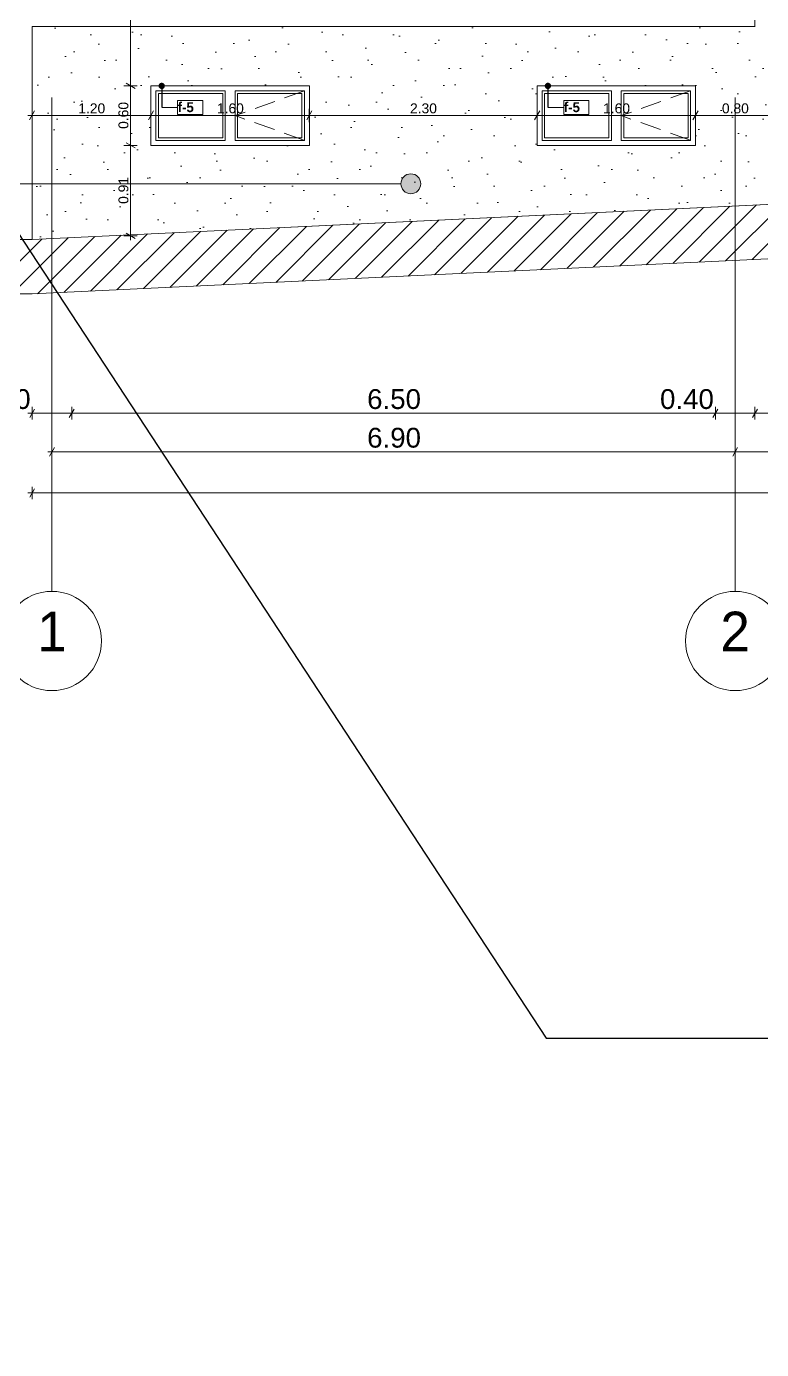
# Model space of a CAD drawing. Header units: millimetres. Extents: x 475206255 to 476720147, y 4620882299 to 4621447368.
# Drawn here: x 475365458 to 475372882, y 4621117090 to 4621130445 of the extents above; entities that cross this region are included whole.
import ezdxf

# ---------------------------------------------------------------- set-up
doc = ezdxf.new("R2010")
doc.units = ezdxf.units.MM
doc.header["$MEASUREMENT"] = 0
doc.set_wipeout_variables(frame=1)
doc.linetypes.add('Hidden Line', pattern=[317.5, 211.666667, -105.833333])
for name, color, linetype, lineweight in [('2D Drafting - General_Pen_No__7_Pen_No__250', 7, 'Continuous', 0), ('2D Drafting - General_Pen_No__7_Pen_No__7', 7, 'Continuous', 0), ('a-iataki_Pen_No__5_Pen_No__5_Pen_No__142', 142, 'Continuous', 0), ('Dimensioning - General_Pen_No__142', 142, 'Continuous', 0), ('New_2D Drafting - General_Pen_No__4', 7, 'Continuous', 0), ('New_2D Drafting - General_Pen_No__42', 250, 'Continuous', 0), ('New_Annotation - Label_Pen_No__1', 1, 'Continuous', 0), ('New_shenobebi_Pen_No__7', 7, 'Continuous', 0), ('New_Structural - Bearing_Pen_No__7', 7, 'Continuous', 0), ('New_topo_NL (1)$0$GAZI_Pen_No__1', 1, 'Continuous', 0), ('Structural - Bearing_Pen_No__7', 7, 'Continuous', 0), ('zoma_Pen_No__1', 1, 'Continuous', 0), ('zoma_Pen_No__142', 142, 'Continuous', 0), ('zoma_Pen_No__5_Pen_No__142', 142, 'Continuous', 0), ('zoma_Pen_No__5_Pen_No__5_Pen_No__142', 142, 'Continuous', 0)]:
    doc.layers.add(name, color=color, linetype=linetype, lineweight=lineweight)
for name, color, linetype in [('Dimensioning - General', 7, 'Continuous'), ('zoma', 7, 'Continuous'), ('zoma_Pen_No__5', 7, 'Continuous')]:
    doc.layers.add(name, color=color, linetype=linetype)
doc.styles.add('GENERATED_STYLE_2', font='arial.ttf')
doc.styles.add('GENERATED_STYLE_4', font='ACADMTAV.TTF')
doc.styles.add('GENERATED_STYLE_5', font='')
doc.styles.get('GENERATED_STYLE_5').set_extended_font_data('Avaza', bold=True)
doc.dimstyles.new('GENERATED_STYLE__1', dxfattribs={"dimtxt": 100, "dimasz": 68.640772, "dimexe": 0.18, "dimexo": 0.0625, "dimgap": 0, "dimtad": 1, "dimlfac": 0.001, "dimzin": 0, "dimdsep": 46, "dimtxsty": 'GENERATED_STYLE_2', "dimblk": 'ARROWHEAD_2', "dimblk1": 'ARROWHEAD_2', "dimblk2": 'ARROWHEAD_2', "dimcen": 0.09, "dimse1": 1, "dimse2": 1, "dimclrd": 142, "dimclre": 142, "dimclrt": 142, "dimadec": 0, "dimazin": 0, "dimtfac": 1, "dimtdec": 4, "dimtmove": 0, "dimatfit": 3, "dimfxl": 1, "dimtolj": 1, "dimtzin": 0, "dimarcsym": 0})
doc.dimstyles.new('GENERATED_STYLE__13', dxfattribs={"dimtxt": 300, "dimasz": 152, "dimexe": 0.18, "dimexo": 3, "dimgap": 0, "dimtad": 1, "dimtih": 1, "dimtoh": 1, "dimlfac": 0.001, "dimzin": 0, "dimdsep": 46, "dimtxsty": 'GENERATED_STYLE_2', "dimblk": 'ARROWHEAD_2', "dimblk1": 'ARROWHEAD_2', "dimblk2": 'ARROWHEAD_2', "dimcen": 0.09, "dimclrd": 1, "dimclre": 1, "dimclrt": 1, "dimadec": 0, "dimazin": 0, "dimtfac": 1, "dimtdec": 4, "dimtmove": 0, "dimatfit": 3, "dimfxl": 1, "dimtolj": 1, "dimtzin": 0, "dimarcsym": 0})
doc.dimstyles.new('GENERATED_STYLE__18', dxfattribs={"dimtxt": 100, "dimasz": 68.640772, "dimexe": 0.18, "dimexo": 0.0625, "dimgap": 0, "dimtad": 1, "dimtih": 1, "dimtoh": 1, "dimlfac": 0.001, "dimzin": 0, "dimdsep": 46, "dimtxsty": 'GENERATED_STYLE_2', "dimblk": 'ARROWHEAD_2', "dimblk1": 'ARROWHEAD_2', "dimblk2": 'ARROWHEAD_2', "dimcen": 0.09, "dimse1": 1, "dimse2": 1, "dimclrd": 142, "dimclre": 142, "dimclrt": 142, "dimadec": 0, "dimazin": 0, "dimtfac": 1, "dimtdec": 4, "dimtmove": 0, "dimatfit": 3, "dimfxl": 1, "dimtolj": 1, "dimtzin": 0, "dimarcsym": 0})
doc.dimstyles.new('GENERATED_STYLE__3', dxfattribs={"dimtxt": 200, "dimasz": 64.421331, "dimexe": 0.18, "dimexo": 3, "dimgap": 0, "dimtad": 1, "dimtih": 1, "dimtoh": 1, "dimlfac": 0.001, "dimzin": 0, "dimdsep": 46, "dimtxsty": 'GENERATED_STYLE_2', "dimblk": 'ARROWHEAD_2', "dimblk1": 'ARROWHEAD_2', "dimblk2": 'ARROWHEAD_2', "dimcen": 0.09, "dimclrd": 142, "dimclre": 142, "dimclrt": 142, "dimadec": 0, "dimazin": 0, "dimtfac": 1, "dimtdec": 4, "dimtmove": 0, "dimatfit": 3, "dimfxl": 1, "dimtolj": 1, "dimtzin": 0, "dimarcsym": 0})
doc.dimstyles.new('GENERATED_STYLE__33', dxfattribs={"dimtxt": 0.18, "dimasz": 127.68, "dimexe": 0.18, "dimexo": 0.0625, "dimgap": 0, "dimtad": 0, "dimtih": 1, "dimtoh": 1, "dimdec": 4, "dimzin": 0, "dimdsep": 46, "dimcen": 0.09, "dimadec": 0, "dimazin": 0, "dimtfac": 1, "dimtdec": 4, "dimtmove": 0, "dimatfit": 3, "dimldrblk": 'ARROWHEAD_11', "dimfxl": 1, "dimtolj": 1, "dimtzin": 0, "dimarcsym": 0})
doc.dimstyles.new('GENERATED_STYLE__39', dxfattribs={"dimtxt": 0.18, "dimasz": 809.097333, "dimexe": 0.18, "dimexo": 0.0625, "dimgap": 0, "dimtad": 0, "dimtih": 1, "dimtoh": 1, "dimdec": 4, "dimzin": 0, "dimdsep": 46, "dimcen": 0.09, "dimadec": 0, "dimazin": 0, "dimtfac": 1, "dimtdec": 4, "dimtmove": 0, "dimatfit": 3, "dimldrblk": 'ARROWHEAD_5', "dimfxl": 1, "dimtolj": 1, "dimtzin": 0, "dimarcsym": 0})

# ---------------------------------------------------------------- blocks, each defined once
blk = doc.blocks.new('*D356', base_point=(475826096, 4621095193))
at = {"layer": 'zoma_Pen_No__1', "color": 1, "linetype": 'Continuous', "lineweight": 0, "transparency": 16777216}
for p, q in [((475359632, 4621133197), (475359517, 4621132997)), ((475359575, 4621132947), (475359575, 4621133247)), ((475365458, 4621132997), (475365573, 4621133197)), ((475365515, 4621132947), (475365515, 4621133247)), ((475359477, 4621133097), (475359575, 4621133097)), ((475359575, 4621133097), (475365515, 4621133097)), ((475365515, 4621133097), (475365613, 4621133097))]:
    blk.add_line(p, q, dxfattribs=at)
at = {"layer": 'zoma_Pen_No__1', "color": 1, "lineweight": 0, "transparency": 16777216, "insert": (475362030, 4621133157), "char_height": 300, "attachment_point": 7, "style": 'GENERATED_STYLE_2'}
blk.add_mtext('\\A1;{\\pql;\\fArial|b0|i0|c204|p0;\\W1.000000;16.07}', dxfattribs=at)
blk = doc.blocks.new('ARROWHEAD_2')
at = {"color": 0, "linetype": 'Continuous', "lineweight": 0}
for p, q in [((0, 0), (-1, 0)), ((-0.378, -0.655), (0.378, 0.655))]:
    blk.add_line(p, q, dxfattribs=at)
blk = doc.blocks.new('*D444', base_point=(475826096, 4621095193))
at = {"layer": 'Dimensioning - General_Pen_No__142', "color": 142, "linetype": 'Continuous', "lineweight": 0, "transparency": 16777216}
for p, q in [((475365541, 4621129592), (475365489, 4621129502)), ((475365515, 4621129479), (475365515, 4621129615)), ((475366742, 4621129592), (475366690, 4621129502)), ((475366716, 4621129479), (475366716, 4621129615)), ((475365471, 4621129547), (475365515, 4621129547)), ((475365515, 4621129547), (475366716, 4621129547))]:
    blk.add_line(p, q, dxfattribs=at)
at = {"layer": 'Dimensioning - General_Pen_No__142', "color": 142, "lineweight": 0, "transparency": 16777216, "insert": (475365982, 4621129567), "char_height": 100, "attachment_point": 7, "style": 'GENERATED_STYLE_2'}
blk.add_mtext('\\A1;{\\pql;\\fArial|b0|i0|c204|p0;\\W1.000000;1.20}', dxfattribs=at)
blk = doc.blocks.new('*D445', base_point=(475826096, 4621095193))
at = {"layer": 'Dimensioning - General_Pen_No__142', "color": 142, "linetype": 'Continuous', "lineweight": 0, "transparency": 16777216}
for p, q in [((475366742, 4621129592), (475366690, 4621129502)), ((475366716, 4621129479), (475366716, 4621129615)), ((475368341, 4621129592), (475368289, 4621129502)), ((475368315, 4621129479), (475368315, 4621129615)), ((475366716, 4621129547), (475368315, 4621129547))]:
    blk.add_line(p, q, dxfattribs=at)
at = {"layer": 'Dimensioning - General_Pen_No__142', "color": 142, "lineweight": 0, "transparency": 16777216, "insert": (475367382, 4621129567), "char_height": 100, "attachment_point": 7, "style": 'GENERATED_STYLE_2'}
blk.add_mtext('\\A1;{\\pql;\\fArial|b0|i0|c204|p0;\\W1.000000;1.60}', dxfattribs=at)
blk = doc.blocks.new('*D446', base_point=(475826096, 4621095193))
at = {"layer": 'Dimensioning - General_Pen_No__142', "color": 142, "linetype": 'Continuous', "lineweight": 0, "transparency": 16777216}
for p, q in [((475368341, 4621129592), (475368289, 4621129502)), ((475368315, 4621129479), (475368315, 4621129615)), ((475370642, 4621129592), (475370590, 4621129502)), ((475370616, 4621129479), (475370616, 4621129615)), ((475368315, 4621129547), (475370616, 4621129547))]:
    blk.add_line(p, q, dxfattribs=at)
at = {"layer": 'Dimensioning - General_Pen_No__142', "color": 142, "lineweight": 0, "transparency": 16777216, "insert": (475369332, 4621129567), "char_height": 100, "attachment_point": 7, "style": 'GENERATED_STYLE_2'}
blk.add_mtext('\\A1;{\\pql;\\fArial|b0|i0|c204|p0;\\W1.000000;2.30}', dxfattribs=at)
blk = doc.blocks.new('*D447', base_point=(475826096, 4621095193))
at = {"layer": 'Dimensioning - General_Pen_No__142', "color": 142, "linetype": 'Continuous', "lineweight": 0, "transparency": 16777216}
for p, q in [((475370642, 4621129592), (475370590, 4621129502)), ((475370616, 4621129479), (475370616, 4621129615)), ((475372241, 4621129592), (475372189, 4621129502)), ((475372215, 4621129479), (475372215, 4621129615)), ((475370616, 4621129547), (475372215, 4621129547))]:
    blk.add_line(p, q, dxfattribs=at)
at = {"layer": 'Dimensioning - General_Pen_No__142', "color": 142, "lineweight": 0, "transparency": 16777216, "insert": (475371282, 4621129567), "char_height": 100, "attachment_point": 7, "style": 'GENERATED_STYLE_2'}
blk.add_mtext('\\A1;{\\pql;\\fArial|b0|i0|c204|p0;\\W1.000000;1.60}', dxfattribs=at)
blk = doc.blocks.new('*D448', base_point=(475826096, 4621095193))
at = {"layer": 'Dimensioning - General_Pen_No__142', "color": 142, "linetype": 'Continuous', "lineweight": 0, "transparency": 16777216}
for p, q in [((475372241, 4621129592), (475372189, 4621129502)), ((475372215, 4621129479), (475372215, 4621129615)), ((475373042, 4621129592), (475372990, 4621129502)), ((475373016, 4621129479), (475373016, 4621129615)), ((475372215, 4621129547), (475373016, 4621129547))]:
    blk.add_line(p, q, dxfattribs=at)
at = {"layer": 'Dimensioning - General_Pen_No__142', "color": 142, "lineweight": 0, "transparency": 16777216, "insert": (475372482, 4621129567), "char_height": 100, "attachment_point": 7, "style": 'GENERATED_STYLE_2'}
blk.add_mtext('\\A1;{\\pql;\\fArial|b0|i0|c204|p0;\\W1.000000;0.80}', dxfattribs=at)
blk = doc.blocks.new('*D458', base_point=(475826096, 4621095193))
at = {"layer": 'Dimensioning - General_Pen_No__142', "color": 142, "linetype": 'Continuous', "lineweight": 0, "transparency": 16777216}
for p, q in [((475366577, 4621129245), (475366442, 4621129245)), ((475366464, 4621129271), (475366555, 4621129219)), ((475366509, 4621128331), (475366509, 4621129245)), ((475366464, 4621128357), (475366555, 4621128305)), ((475366577, 4621128331), (475366442, 4621128331)), ((475366509, 4621128287), (475366509, 4621128331))]:
    blk.add_line(p, q, dxfattribs=at)
at = {"layer": 'Dimensioning - General_Pen_No__142', "color": 142, "lineweight": 0, "transparency": 16777216, "insert": (475366489, 4621128654), "char_height": 100, "attachment_point": 7, "rotation": 90, "style": 'GENERATED_STYLE_2'}
blk.add_mtext('\\A1;{\\pql;\\fArial|b0|i0|c204|p0;\\W1.000000;0.91}', dxfattribs=at)
blk = doc.blocks.new('*D459', base_point=(475826096, 4621095193))
at = {"layer": 'Dimensioning - General_Pen_No__142', "color": 142, "linetype": 'Continuous', "lineweight": 0, "transparency": 16777216}
for p, q in [((475366577, 4621129845), (475366442, 4621129845)), ((475366464, 4621129871), (475366555, 4621129819)), ((475366509, 4621129245), (475366509, 4621129845)), ((475366577, 4621129245), (475366442, 4621129245)), ((475366464, 4621129271), (475366555, 4621129219))]:
    blk.add_line(p, q, dxfattribs=at)
at = {"layer": 'Dimensioning - General_Pen_No__142', "color": 142, "lineweight": 0, "transparency": 16777216, "insert": (475366489, 4621129411), "char_height": 100, "attachment_point": 7, "rotation": 90, "style": 'GENERATED_STYLE_2'}
blk.add_mtext('\\A1;{\\pql;\\fArial|b0|i0|c204|p0;\\W1.000000;0.60}', dxfattribs=at)
blk = doc.blocks.new('*D460', base_point=(475826096, 4621095193))
at = {"layer": 'Dimensioning - General_Pen_No__142', "color": 142, "linetype": 'Continuous', "lineweight": 0, "transparency": 16777216}
for p, q in [((475366577, 4621133745), (475366442, 4621133745)), ((475366464, 4621133771), (475366555, 4621133719)), ((475366509, 4621129845), (475366509, 4621133745)), ((475366577, 4621129845), (475366442, 4621129845)), ((475366464, 4621129871), (475366555, 4621129819))]:
    blk.add_line(p, q, dxfattribs=at)
at = {"layer": 'Dimensioning - General_Pen_No__142', "color": 142, "lineweight": 0, "transparency": 16777216, "insert": (475366489, 4621131662), "char_height": 100, "attachment_point": 7, "rotation": 90, "style": 'GENERATED_STYLE_2'}
blk.add_mtext('\\A1;{\\pql;\\fArial|b0|i0|c204|p0;\\W1.000000;3.90}', dxfattribs=at)
blk = doc.blocks.new('*D544', base_point=(475826096, 4621095193))
at = {"layer": 'Dimensioning - General_Pen_No__142', "color": 142, "linetype": 'Continuous', "lineweight": 0, "transparency": 16777216}
for p, q in [((475424908, 4621131245), (475424773, 4621131245)), ((475424795, 4621131271), (475424886, 4621131219)), ((475424840, 4621130295), (475424840, 4621131245)), ((475424908, 4621130295), (475424773, 4621130295)), ((475424795, 4621130321), (475424886, 4621130269)), ((475424840, 4621130251), (475424840, 4621130295))]:
    blk.add_line(p, q, dxfattribs=at)
at = {"layer": 'Dimensioning - General_Pen_No__142', "color": 142, "lineweight": 0, "transparency": 16777216, "insert": (475424820, 4621130636), "char_height": 100, "attachment_point": 7, "rotation": 90, "style": 'GENERATED_STYLE_2'}
blk.add_mtext('\\A1;{\\pql;\\fArial|b0|i0|c204|p0;\\W1.000000;0.95}', dxfattribs=at)
blk = doc.blocks.new('*D1506', base_point=(475826096, 4621095193))
at = {"layer": 'zoma_Pen_No__142', "color": 142, "linetype": 'Continuous', "lineweight": 0, "transparency": 16777216}
for p, q in [((475365474, 4621125736), (475365516, 4621125736)), ((475365540, 4621125778), (475365491, 4621125693)), ((475365516, 4621125672), (475365516, 4621125799)), ((475365516, 4621125736), (475427816, 4621125736)), ((475427791, 4621125693), (475427840, 4621125778)), ((475427816, 4621125672), (475427816, 4621125799)), ((475427816, 4621125736), (475427857, 4621125736))]:
    blk.add_line(p, q, dxfattribs=at)
at = {"layer": 'zoma_Pen_No__142', "color": 142, "lineweight": 0, "transparency": 16777216, "insert": (475396323, 4621125776), "char_height": 200, "attachment_point": 7, "style": 'GENERATED_STYLE_2'}
blk.add_mtext('\\A1;{\\pql;\\fArial|b0|i0|c204|p0;\\W1.000000;62.30}', dxfattribs=at)
blk = doc.blocks.new('*D1507', base_point=(475826096, 4621095193))
at = {"layer": 'zoma_Pen_No__142', "color": 142, "linetype": 'Continuous', "lineweight": 0, "transparency": 16777216}
for p, q in [((475365474, 4621126541), (475365516, 4621126541)), ((475365540, 4621126583), (475365491, 4621126499)), ((475365516, 4621126477), (475365516, 4621126604)), ((475365516, 4621126541), (475365916, 4621126541)), ((475365940, 4621126583), (475365891, 4621126499)), ((475365916, 4621126477), (475365916, 4621126604))]:
    blk.add_line(p, q, dxfattribs=at)
at = {"layer": 'zoma_Pen_No__142', "color": 142, "lineweight": 0, "transparency": 16777216, "insert": (475364957, 4621126581), "char_height": 200, "attachment_point": 7, "style": 'GENERATED_STYLE_2'}
blk.add_mtext('\\A1;{\\pql;\\fArial|b0|i0|c204|p0;\\W1.000000;0.40}', dxfattribs=at)
blk = doc.blocks.new('*D1508', base_point=(475826096, 4621095193))
at = {"layer": 'zoma_Pen_No__142', "color": 142, "linetype": 'Continuous', "lineweight": 0, "transparency": 16777216}
for p, q in [((475365940, 4621126583), (475365891, 4621126499)), ((475365916, 4621126477), (475365916, 4621126604)), ((475365916, 4621126541), (475372416, 4621126541)), ((475372440, 4621126583), (475372391, 4621126499)), ((475372416, 4621126477), (475372416, 4621126604))]:
    blk.add_line(p, q, dxfattribs=at)
at = {"layer": 'zoma_Pen_No__142', "color": 142, "lineweight": 0, "transparency": 16777216, "char_height": 200, "attachment_point": 7, "style": 'GENERATED_STYLE_2'}
for s, insert in [('\\A1;{\\pql;\\fArial|b0|i0|c204|p0;\\W1.000000;6.50}', (475368899, 4621126581)), ('\\A1;{\\pql;\\fArial|b0|i0|c204|p0;\\W1.000000;0.40}', (475371857, 4621126581))]:
    blk.add_mtext(s, dxfattribs=dict(at, insert=insert))
blk = doc.blocks.new('*D1509', base_point=(475826096, 4621095193))
at = {"layer": 'zoma_Pen_No__142', "color": 142, "linetype": 'Continuous', "lineweight": 0, "transparency": 16777216}
for p, q in [((475372440, 4621126583), (475372391, 4621126499)), ((475372416, 4621126477), (475372416, 4621126604)), ((475372416, 4621126541), (475372816, 4621126541)), ((475372840, 4621126583), (475372791, 4621126499)), ((475372816, 4621126477), (475372816, 4621126604))]:
    blk.add_line(p, q, dxfattribs=at)
blk = doc.blocks.new('*D1510', base_point=(475826096, 4621095193))
at = {"layer": 'zoma_Pen_No__142', "color": 142, "linetype": 'Continuous', "lineweight": 0, "transparency": 16777216}
for p, q in [((475372840, 4621126583), (475372791, 4621126499)), ((475372816, 4621126477), (475372816, 4621126604)), ((475372816, 4621126541), (475379316, 4621126541)), ((475379340, 4621126583), (475379291, 4621126499)), ((475379316, 4621126477), (475379316, 4621126604))]:
    blk.add_line(p, q, dxfattribs=at)
at = {"layer": 'zoma_Pen_No__142', "color": 142, "lineweight": 0, "transparency": 16777216, "char_height": 200, "attachment_point": 7, "style": 'GENERATED_STYLE_2'}
for s, insert in [('\\A1;{\\pql;\\fArial|b0|i0|c204|p0;\\W1.000000;6.50}', (475375799, 4621126581)), ('\\A1;{\\pql;\\fArial|b0|i0|c204|p0;\\W1.000000;0.40}', (475378757, 4621126581))]:
    blk.add_mtext(s, dxfattribs=dict(at, insert=insert))
blk = doc.blocks.new('*D1530', base_point=(475826096, 4621095193))
at = {"layer": 'zoma_Pen_No__142', "color": 142, "linetype": 'Continuous', "lineweight": 0, "transparency": 16777216}
for p, q in [((475365716, 4621126088), (475365716, 4621126215)), ((475372616, 4621126088), (475372616, 4621126215)), ((475365674, 4621126151), (475365716, 4621126151)), ((475365740, 4621126194), (475365691, 4621126109)), ((475365716, 4621126151), (475372616, 4621126151)), ((475372640, 4621126194), (475372591, 4621126109))]:
    blk.add_line(p, q, dxfattribs=at)
at = {"layer": 'zoma_Pen_No__142', "color": 142, "lineweight": 0, "transparency": 16777216, "insert": (475368899, 4621126191), "char_height": 200, "attachment_point": 7, "style": 'GENERATED_STYLE_2'}
blk.add_mtext('\\A1;{\\pql;\\fArial|b0|i0|c204|p0;\\W1.000000;6.90}', dxfattribs=at)
blk = doc.blocks.new('*D1531', base_point=(475826096, 4621095193))
at = {"layer": 'zoma_Pen_No__142', "color": 142, "linetype": 'Continuous', "lineweight": 0, "transparency": 16777216}
for p, q in [((475372616, 4621126088), (475372616, 4621126215)), ((475379516, 4621126088), (475379516, 4621126215)), ((475372640, 4621126194), (475372591, 4621126109)), ((475372616, 4621126151), (475379516, 4621126151)), ((475379540, 4621126194), (475379491, 4621126109))]:
    blk.add_line(p, q, dxfattribs=at)
at = {"layer": 'zoma_Pen_No__142', "color": 142, "lineweight": 0, "transparency": 16777216, "insert": (475375799, 4621126191), "char_height": 200, "attachment_point": 7, "style": 'GENERATED_STYLE_2'}
blk.add_mtext('\\A1;{\\pql;\\fArial|b0|i0|c204|p0;\\W1.000000;6.90}', dxfattribs=at)
blk = doc.blocks.new('ARROWHEAD_11')
at = {"color": 0, "linetype": 'Continuous', "lineweight": 0}
blk.add_line((0, 0), (-1, 0), dxfattribs=at)
at = {"color": 0, "linetype": 'Continuous', "lineweight": 0, "const_width": 0.25, "flags": 128}
blk.add_lwpolyline([(-0.125, 0, 1), (0.125, 0, 1)], format="xyb", close=True, dxfattribs=at)
blk = doc.blocks.new('Line_20', base_point=(475369340, 4621128857))
at = {"layer": 'zoma_Pen_No__5_Pen_No__142', "linetype": 'Continuous', "lineweight": 0}
blk.add_hatch(color=142, dxfattribs=at).paths.add_polyline_path([(475369240, 4621128857), (475369248, 4621128819), (475369270, 4621128786), (475369302, 4621128764), (475369340, 4621128757), (475369379, 4621128764), (475369411, 4621128786), (475369433, 4621128819), (475369440, 4621128857), (475369433, 4621128895), (475369411, 4621128928), (475369379, 4621128949), (475369340, 4621128957), (475369302, 4621128949), (475369270, 4621128928), (475369248, 4621128895)])
at = {"layer": 'zoma_Pen_No__5_Pen_No__142', "color": 142, "linetype": 'Continuous', "lineweight": 0}
blk.add_line((475369240, 4621128857), (475354800, 4621128857), dxfattribs=at)
blk.add_circle((475369340, 4621128857), 100, dxfattribs=at)
blk = doc.blocks.new('ARROWHEAD_5')
at = {"linetype": 'Continuous', "lineweight": 0}
blk.add_hatch(color=0, dxfattribs=at).paths.add_polyline_path([(-1, 0.2679), (0, 0), (-1, -0.2679)])
at = {"color": 0, "linetype": 'Continuous', "lineweight": 0}
blk.add_line((0, 0), (-1, 0), dxfattribs=at)

msp = doc.modelspace()

# ---------------------------------------------------------------- hatches: boundary and pattern name
at = {"layer": 'New_2D Drafting - General_Pen_No__42', "linetype": 'Continuous', "lineweight": 0}
h = msp.add_hatch(dxfattribs=at)
h.set_pattern_fill('CUT_STONE', color=250, style=0, pattern_type=2)
h.set_pattern_definition([(45, (475826095.76, 4621095993.2), (-254.55844, 254.55844), [0, -240, 0, -360]), (110, (475826895.76, 4621095993.2), (338.28934, 123.12725), [0, -176, 0, -304])])
h.paths.add_polyline_path([(475365515.418, 4621130444.942), (475365515.418, 4621128294.846), (475386215.788, 4621129280.547), (475386215.788, 4621130444.942), (475385815.788, 4621130444.942), (475385815.788, 4621130545), (475382015.788, 4621130545), (475382015.788, 4621130444.943), (475379315.187, 4621130444.943), (475379315.187, 4621130544.923), (475375515.187, 4621130544.923), (475375515.187, 4621130444.943), (475375315.366, 4621130444.943), (475375315.366, 4621130545), (475372815.366, 4621130545), (475372815.366, 4621130444.943)])
h.paths.add_polyline_path([(475366715.848, 4621129844.943), (475368315.42, 4621129844.943), (475368315.42, 4621129244.943), (475366715.848, 4621129244.943)], flags=0)
h.paths.add_polyline_path([(475372215.418, 4621129244.943), (475370615.846, 4621129244.943), (475370615.846, 4621129844.943), (475372215.418, 4621129844.943)], flags=0)
h.paths.add_polyline_path([(475373015.625, 4621129244.943), (475374615.197, 4621129244.943), (475374615.197, 4621129844.943), (475373015.625, 4621129844.943)], flags=0)
h.paths.add_polyline_path([(475376915.555, 4621129844.943), (475376915.555, 4621129244.943), (475378515.127, 4621129244.943), (475378515.127, 4621129844.943)], flags=0)
h.paths.add_polyline_path([(475379915.848, 4621129844.943), (475379915.848, 4621129244.943), (475381515.42, 4621129244.943), (475381515.42, 4621129844.943)], flags=0)
h.paths.add_polyline_path([(475385014.988, 4621129244.943), (475385014.988, 4621129844.943), (475383415.416, 4621129844.943), (475383415.416, 4621129244.943)], flags=0)

# ---------------------------------------------------------------- linework, layer by layer
at = {"layer": '2D Drafting - General_Pen_No__7_Pen_No__7', "color": 7, "linetype": 'Hidden Line', "lineweight": 0, "flags": 128}
for points in [[(475368265.42, 4621129794.942), (475367565.634, 4621129544.942), (475368265.42, 4621129294.942)], [(475372165.418, 4621129794.942), (475371465.632, 4621129544.942), (475372165.418, 4621129294.942)]]:
    msp.add_lwpolyline(points, dxfattribs=at)
at = {"layer": 'New_2D Drafting - General_Pen_No__4', "color": 7, "linetype": 'Continuous', "lineweight": 0, "flags": 128}
for points in [[(475365515.418, 4621130444.942), (475365515.418, 4621128294.846), (475386215.788, 4621129280.547), (475386215.788, 4621130444.942), (475385815.788, 4621130444.942), (475385815.788, 4621130545), (475382015.788, 4621130545), (475382015.788, 4621130444.943), (475379315.187, 4621130444.943), (475379315.187, 4621130544.923), (475375515.187, 4621130544.923), (475375515.187, 4621130444.943), (475375315.366, 4621130444.943), (475375315.366, 4621130545), (475372815.366, 4621130545), (475372815.366, 4621130444.943)], [(475366715.848, 4621129844.943), (475368315.42, 4621129844.943), (475368315.42, 4621129244.943), (475366715.848, 4621129244.943)], [(475372215.418, 4621129244.943), (475370615.846, 4621129244.943), (475370615.846, 4621129844.943), (475372215.418, 4621129844.943)]]:
    msp.add_lwpolyline(points, close=True, dxfattribs=at)
at = {"layer": 'New_shenobebi_Pen_No__7', "color": 7, "linetype": 'Continuous', "lineweight": 0}
msp.add_line((475365515.418, 4621130444.942), (475365515.418, 4621128294.846), dxfattribs=at)
at = {"layer": 'New_Structural - Bearing_Pen_No__7', "color": 7, "linetype": 'Continuous', "lineweight": 0}
for p, q in [((475366715.848, 4621129244.942), (475366715.848, 4621129844.942)), ((475368315.42, 4621129844.942), (475368315.42, 4621129244.942)), ((475370615.846, 4621129244.942), (475370615.846, 4621129844.942)), ((475372215.418, 4621129844.942), (475372215.418, 4621129244.942)), ((475366765.848, 4621129294.942), (475366765.848, 4621129794.942)), ((475366765.848, 4621129794.942), (475367465.634, 4621129794.942)), ((475366790.848, 4621129319.942), (475366790.848, 4621129769.942)), ((475366790.848, 4621129769.942), (475367440.634, 4621129769.942)), ((475367440.634, 4621129769.942), (475367440.634, 4621129319.942)), ((475367465.634, 4621129794.942), (475367465.634, 4621129294.942)), ((475367565.634, 4621129294.942), (475367565.634, 4621129794.942)), ((475367565.634, 4621129794.942), (475368265.42, 4621129794.942)), ((475367590.634, 4621129319.942), (475367590.634, 4621129769.942)), ((475367590.634, 4621129769.942), (475368240.42, 4621129769.942)), ((475368240.42, 4621129769.942), (475368240.42, 4621129319.942)), ((475368265.42, 4621129794.942), (475368265.42, 4621129294.942)), ((475370665.846, 4621129294.942), (475370665.846, 4621129794.942)), ((475370665.846, 4621129794.942), (475371365.632, 4621129794.942)), ((475370690.846, 4621129319.942), (475370690.846, 4621129769.942)), ((475370690.846, 4621129769.942), (475371340.632, 4621129769.942)), ((475371340.632, 4621129769.942), (475371340.632, 4621129319.942)), ((475371365.632, 4621129794.942), (475371365.632, 4621129294.942)), ((475371465.632, 4621129294.942), (475371465.632, 4621129794.942)), ((475371465.632, 4621129794.942), (475372165.418, 4621129794.942)), ((475371490.632, 4621129319.942), (475371490.632, 4621129769.942)), ((475371490.632, 4621129769.942), (475372140.418, 4621129769.942)), ((475372140.418, 4621129769.942), (475372140.418, 4621129319.942)), ((475372165.418, 4621129794.942), (475372165.418, 4621129294.942)), ((475367465.634, 4621129294.942), (475366765.848, 4621129294.942)), ((475367440.634, 4621129319.942), (475366790.848, 4621129319.942)), ((475368265.42, 4621129294.942), (475367565.634, 4621129294.942)), ((475368240.42, 4621129319.942), (475367590.634, 4621129319.942)), ((475371365.632, 4621129294.942), (475370665.846, 4621129294.942)), ((475371340.632, 4621129319.942), (475370690.846, 4621129319.942)), ((475372165.418, 4621129294.942), (475371465.632, 4621129294.942)), ((475372140.418, 4621129319.942), (475371490.632, 4621129319.942)), ((475368315.42, 4621129244.942), (475366715.848, 4621129244.942)), ((475372215.418, 4621129244.942), (475370615.846, 4621129244.942))]:
    msp.add_line(p, q, dxfattribs=at)
at = {"layer": 'Structural - Bearing_Pen_No__7', "color": 7, "linetype": 'Continuous', "lineweight": 0}
for p, q in [((475366715.848, 4621129844.942), (475368315.42, 4621129844.942)), ((475370615.846, 4621129844.942), (475372215.418, 4621129844.942))]:
    msp.add_line(p, q, dxfattribs=at)
at = {"layer": 'zoma_Pen_No__5_Pen_No__5_Pen_No__142', "color": 142, "linetype": 'Continuous', "lineweight": 0}
for p, q in [((475365715.788, 4621129726.355), (475365715.788, 4621124742.992)), ((475372615.418, 4621129726.355), (475372615.418, 4621124742.992))]:
    msp.add_line(p, q, dxfattribs=at)
for centre in [(475365715.418, 4621124241.877), (475372615.418, 4621124241.877)]:
    msp.add_circle(centre, 501.115, dxfattribs=at)

# ---------------------------------------------------------------- block references
at = {"layer": 'zoma_Pen_No__5', "color": 142, "linetype": 'Continuous', "lineweight": 0}
msp.add_blockref('Line_20', (475369340.467, 4621128856.842), dxfattribs=at)

# ---------------------------------------------------------------- texts
at = {"layer": 'a-iataki_Pen_No__5_Pen_No__5_Pen_No__142', "color": 142, "linetype": 'Continuous', "lineweight": 0, "char_height": 400, "attachment_point": 3, "style": 'GENERATED_STYLE_4'}
for s, insert in [('\\A1;{\\pqr;\\fAcadMtavr|b0|i0|c0|p0;\\W1.000000;1}', (475365864.527, 4621124537.995)), ('\\A1;{\\pqr;\\fAcadMtavr|b0|i0|c0|p0;\\W1.000000;2}', (475372764.157, 4621124537.995))]:
    msp.add_mtext(s, dxfattribs=dict(at, insert=insert))

# ---------------------------------------------------------------- dimensions: what is measured, and where the dimension line sits
at = {"layer": 'Dimensioning - General', "color": 142, "linetype": 'Continuous', "lineweight": 0}
for base, p1, p2, picture, middle in [((475366509.41, 4621133744.994), (475368315.42, 4621129844.942), (475368265.379, 4621133744.994), '*D460', (475366439.41, 4621131790.966)), ((475424840.477, 4621131244.942), (475424840.899, 4621130294.907), (475364413.016, 4621131244.942), '*D544', (475424770.477, 4621130765.923)), ((475366509.41, 4621129844.942), (475368315.42, 4621129244.942), (475368315.42, 4621129844.942), '*D459', (475366439.41, 4621129540.94)), ((475366509.41, 4621129244.942), (475366509.41, 4621128330.864), (475368315.42, 4621129244.942), '*D458', (475366439.41, 4621128783.901))]:
    dim = msp.add_linear_dim(base=base, p1=p1, p2=p2, angle=90, dimstyle='GENERATED_STYLE__1', dxfattribs=at)
    dim.commit()
    dim.dimension.update_dxf_attribs({"geometry": picture, "text_midpoint": middle, "dimtype": 160, "text_rotation": 90})
for base, p1, p2, picture, middle in [((475366715.848, 4621129547.022), (475365515.418, 4621129963.878), (475366715.848, 4621129844.942), '*D444', (475366111.631, 4621129617.022)), ((475368315.42, 4621129547.022), (475366715.848, 4621129844.942), (475368315.42, 4621129844.942), '*D445', (475367511.632, 4621129617.022)), ((475370615.846, 4621129547.022), (475368315.42, 4621129844.942), (475370615.846, 4621129844.942), '*D446', (475369461.631, 4621129617.022)), ((475372215.418, 4621129547.022), (475370615.846, 4621129844.942), (475372215.418, 4621129844.942), '*D447', (475371411.63, 4621129617.022)), ((475373015.625, 4621129547.022), (475372215.418, 4621129844.942), (475373015.625, 4621129844.942), '*D448', (475372611.52, 4621129617.022))]:
    dim = msp.add_linear_dim(base=base, p1=p1, p2=p2, dimstyle='GENERATED_STYLE__18', dxfattribs=at)
    dim.commit()
    dim.dimension.update_dxf_attribs({"geometry": picture, "text_midpoint": middle, "dimtype": 160})
at = {"layer": 'zoma', "color": 142, "linetype": 'Continuous', "lineweight": 0}
for base, p1, p2, picture, middle in [((475365915.788, 4621126540.885), (475365515.788, 4621193643.485), (475365915.788, 4621193643.485), '*D1507', (475365216.367, 4621126680.885)), ((475372415.788, 4621126540.885), (475365915.788, 4621193643.485), (475372415.788, 4621193643.485), '*D1508', (475369157.784, 4621126680.885)), ((475372815.788, 4621126540.885), (475372415.788, 4621193643.485), (475372815.788, 4621193643.485), '*D1509', (475372116.367, 4621126680.885)), ((475379315.788, 4621126540.885), (475372815.788, 4621193643.485), (475379315.788, 4621193643.485), '*D1510', (475376057.784, 4621126680.885)), ((475427815.788, 4621125735.869), (475365515.788, 4621109401.081), (475427815.788, 4621127940.179), '*D1506', (475396657.615, 4621125875.869)), ((475372615.788, 4621126151.453), (475365715.788, 4621126016.52), (475372615.788, 4621126178.44), '*D1530', (475369157.784, 4621126291.453)), ((475379515.788, 4621126151.453), (475372615.788, 4621126178.44), (475379515.788, 4621126313.373), '*D1531', (475376057.784, 4621126291.453))]:
    dim = msp.add_linear_dim(base=base, p1=p1, p2=p2, dimstyle='GENERATED_STYLE__3', dxfattribs=at)
    dim.commit()
    dim.dimension.update_dxf_attribs({"geometry": picture, "text_midpoint": middle, "dimtype": 160})
at = {"layer": 'zoma', "color": 1, "linetype": 'Continuous', "lineweight": 0}
dim = msp.add_linear_dim(base=(475365515.418, 4621133096.631), p1=(475359574.523, 4621137282.028), p2=(475365515.418, 4621130444.942), text='16.07', dimstyle='GENERATED_STYLE__13', dxfattribs=at)
dim.commit()
dim.dimension.update_dxf_attribs({"geometry": '*D356', "text_midpoint": (475362532.711, 4621133306.631), "dimtype": 160})

# ---------------------------------------------------------------- next in the draw order: wipeouts: each hides what was drawn before it
at = {"color": 1, "linetype": 'Continuous', "lineweight": 0, "ltscale": 23227576693.85313}
msp.add_wipeout([(475366984.752, 4621129556.162), (475367238.871, 4621129556.162), (475367238.871, 4621129697.339), (475366984.752, 4621129697.339)], dxfattribs=at).dxf.layer = 'New_Annotation - Label_Pen_No__1'
at = {"color": 1, "linetype": 'Continuous', "lineweight": 0, "ltscale": 23227578689.25963}
msp.add_wipeout([(475370884.75, 4621129556.162), (475371138.869, 4621129556.162), (475371138.869, 4621129697.339), (475370884.75, 4621129697.339)], dxfattribs=at).dxf.layer = 'New_Annotation - Label_Pen_No__1'

# ---------------------------------------------------------------- next in the draw order: hatches: boundary and pattern name
at = {"layer": '2D Drafting - General_Pen_No__7_Pen_No__7', "linetype": 'Continuous', "lineweight": 0}
h = msp.add_hatch(dxfattribs=at)
h.set_pattern_fill('MASONRY_BLOCK', style=0, pattern_type=2)
h.set_pattern_definition([(45, (475826095.76, 4621095193.19), (-127.27922, 127.27922), [])])
h.paths.add_polyline_path([(475361427.392, 4621127744.897), (475361427.392, 4621128294.846), (475365515.418, 4621128294.846), (475386516.064, 4621129294.846), (475407116.097, 4621130294.846), (475427816.465, 4621130294.917), (475433265.21, 4621130294.917), (475433265.21, 4621129744.897), (475427816.465, 4621129744.897), (475407119.697, 4621129744.291), (475386536.099, 4621128745.626), (475365515.418, 4621127744.897)])

# ---------------------------------------------------------------- next in the draw order: linework, layer by layer
at = {"layer": '2D Drafting - General_Pen_No__7_Pen_No__250', "color": 7, "linetype": 'Continuous', "lineweight": 0, "flags": 128}
msp.add_lwpolyline([(475361427.392, 4621127744.897), (475361427.392, 4621128294.846), (475365515.418, 4621128294.846), (475386516.064, 4621129294.846), (475407116.097, 4621130294.846), (475427816.465, 4621130294.917), (475433265.21, 4621130294.917), (475433265.21, 4621129744.897), (475427816.465, 4621129744.897), (475407119.697, 4621129744.291), (475386536.099, 4621128745.626), (475365515.418, 4621127744.897)], close=True, dxfattribs=at)
at = {"layer": 'New_Annotation - Label_Pen_No__1', "color": 1, "linetype": 'Continuous', "lineweight": 0, "flags": 128}
for points in [[(475366984.752, 4621129556.162), (475367238.871, 4621129556.162), (475367238.871, 4621129697.339), (475366984.752, 4621129697.339), (475366984.752, 4621129556.162)], [(475370884.75, 4621129556.162), (475371138.869, 4621129556.162), (475371138.869, 4621129697.339), (475370884.75, 4621129697.339), (475370884.75, 4621129556.162)]]:
    msp.add_lwpolyline(points, close=True, dxfattribs=at)

# ---------------------------------------------------------------- next in the draw order: texts
at = {"layer": 'New_Annotation - Label_Pen_No__1', "color": 1, "linetype": 'Continuous', "lineweight": 0, "char_height": 100, "attachment_point": 4, "style": 'GENERATED_STYLE_5'}
for insert in [(475366984.752, 4621129629.22), (475370884.75, 4621129629.22)]:
    msp.add_mtext('\\A1;{\\pql;\\fAvaza|b1|i0|c0|p0;\\W1.000000;f-\\fAvaza|b1|i0|c0|p0;\\W1.000000;5}', dxfattribs=dict(at, insert=insert))

# ---------------------------------------------------------------- next in the draw order: leaders
at = {"layer": 'New_Annotation - Label_Pen_No__1', "color": 1, "linetype": 'Continuous', "lineweight": 0, "annotation_type": 0, "has_hookline": 1, "hookline_direction": 0, "text_width": 269.112}
for points in [[(475366824.468, 4621129844.942), (475366824.468, 4621129629.22), (475366984.752, 4621129626.75)], [(475370724.466, 4621129844.942), (475370724.466, 4621129629.22), (475370884.75, 4621129626.75)]]:
    msp.add_leader(points, dimstyle='GENERATED_STYLE__33', dxfattribs=at)
at = {"layer": 'New_topo_NL (1)$0$GAZI_Pen_No__1', "color": 1, "linetype": 'Continuous', "lineweight": 0, "annotation_type": 0, "has_hookline": 1, "hookline_direction": 0, "text_width": 20779.001}
msp.add_leader([(475362785.827, 4621132301.612), (475370706.323, 4621120231.388), (475384331.271, 4621120244.638)], dimstyle='GENERATED_STYLE__39', dxfattribs=at)

doc.saveas('drawing.dxf')
